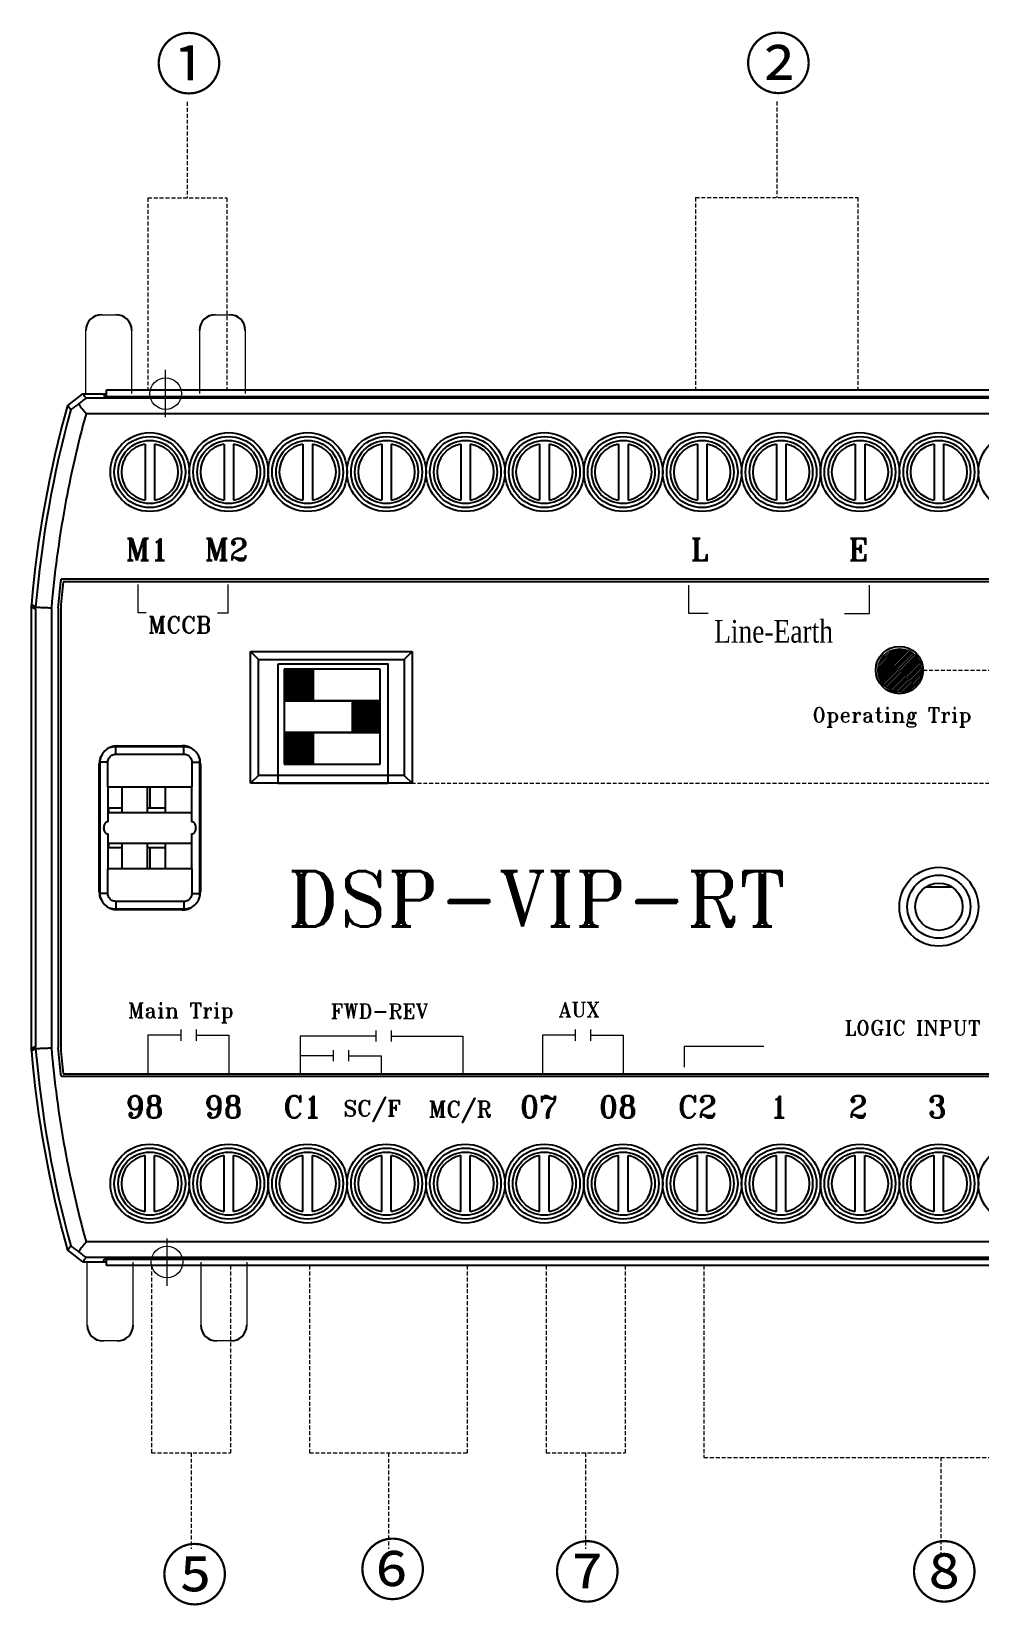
# Model space of a CAD drawing. Header units: millimetres. Extents: x 107 to 2900, y 85 to 3996.
# Drawn here: x 1362.7 to 1422.8, y 3256.8 to 3356.5 of the extents above; entities that cross this region are included whole.
import ezdxf
from ezdxf.lldxf.tags import DXFTag

# ---------------------------------------------------------------- set-up
doc = ezdxf.new("R2010")
doc.units = ezdxf.units.MM
doc.linetypes.add('DASHED2', pattern=[0.375, 0.25, -0.125])
doc.layers.add('2', color=7, linetype='Continuous')
doc.layers.add('70', color=7, linetype='Continuous')
doc.styles.add('SS', font='batang.ttc', dxfattribs={"width": 0.8})
doc.styles.add('STYLE2', font='romant.shx')
doc.styles.add('굴림체', font='arial.ttf')
tags = doc.linetypes.add('ACAD_ISO03W100', pattern=[30, 12, -18]).pattern_tags.tags
tags[6:7] = [DXFTag(74, 4), DXFTag(75, 0), DXFTag(340, '0'), DXFTag(46, 1.0), DXFTag(50, 0.0), DXFTag(44, 0.0), DXFTag(45, 0.0)]
tags[4:5] = [DXFTag(74, 4), DXFTag(75, 0), DXFTag(340, '0'), DXFTag(46, 1.0), DXFTag(50, 0.0), DXFTag(44, 0.0), DXFTag(45, 0.0)]

# ---------------------------------------------------------------- blocks, each defined once
blk = doc.blocks.new('viprtm')
at = {"layer": '70', "lineweight": 20}
h = blk.add_hatch(dxfattribs=at)
h.set_pattern_fill('ANSI31', color=3, scale=0.6, style=0)
h.set_pattern_definition([(45, (-1469.893475, 15744.172025), (-0.0530330086, 0.0530330086), [])])
h.paths.add_polyline_path([(1698.841, 922.201, 1), (1696.077, 922.201, 1)])
at = {"color": 1, "linetype": 'DASHED2', "lineweight": 18}
for p, q in [((1652.32, 958.229), (1652.32, 952.143)), ((1689.67, 958.249), (1689.67, 952.164)), ((1649.82, 952.143), (1649.82, 939.972)), ((1654.82, 952.143), (1654.82, 939.972)), ((1684.52, 952.164), (1684.52, 939.972)), ((1694.82, 952.164), (1694.82, 939.972)), ((1650.061, 884.472), (1650.061, 872.614)), ((1655.061, 884.472), (1655.061, 872.614)), ((1660.061, 884.472), (1660.061, 872.614)), ((1670.061, 884.472), (1670.061, 872.614)), ((1675.061, 884.472), (1675.061, 872.614)), ((1680.061, 884.472), (1680.061, 872.614)), ((1685.061, 884.472), (1685.061, 872.321)), ((1652.561, 872.614), (1652.561, 866.529)), ((1665.061, 872.614), (1665.061, 866.529)), ((1677.561, 872.614), (1677.561, 866.529)), ((1700.061, 872.321), (1700.061, 866.236))]:
    blk.add_line(p, q, dxfattribs=at)
at = {"color": 1, "linetype": 'DASHED2', "lineweight": 5}
for p, q in [((1649.82, 952.143), (1654.82, 952.143)), ((1684.52, 952.164), (1694.82, 952.164)), ((1698.948, 922.222), (1757.596, 922.222)), ((1665.029, 915.047), (1757.596, 915.047)), ((1650.061, 872.614), (1655.061, 872.614)), ((1660.061, 872.614), (1670.061, 872.614)), ((1675.061, 872.614), (1680.061, 872.614)), ((1685.061, 872.321), (1715.061, 872.321))]:
    blk.add_line(p, q, dxfattribs=at)
at = {"color": 0, "linetype": 'Continuous'}
for p, q in [((1647.198, 939.972), (1747.698, 939.972)), ((1748.993, 939.461), (1645.903, 939.461)), ((1647.073, 939.564), (1747.824, 939.564)), ((1748.994, 938.461), (1645.903, 938.461))]:
    blk.add_line(p, q, dxfattribs=at)
at = {"linetype": 'Continuous'}
for p, q in [((1647.198, 939.564), (1647.198, 939.972)), ((1644.741, 938.99), (1645.704, 939.722)), ((1644.741, 938.99), (1644.939, 938.726)), ((1645.704, 939.722), (1647.198, 939.722)), ((1646.999, 939.722), (1647.073, 939.564))]:
    blk.add_line(p, q, dxfattribs=at)
at = {"color": 7, "linetype": 'Continuous'}
for p, q in [((1649.648, 936.547), (1649.648, 932.998)), ((1650.248, 936.547), (1650.248, 932.998)), ((1654.648, 936.547), (1654.648, 932.998)), ((1655.248, 936.547), (1655.248, 932.998)), ((1659.648, 936.547), (1659.648, 932.998)), ((1660.248, 936.547), (1660.248, 932.998)), ((1664.648, 936.547), (1664.648, 932.998)), ((1665.248, 936.547), (1665.248, 932.998)), ((1669.648, 936.547), (1669.648, 932.998)), ((1670.248, 936.547), (1670.248, 932.998)), ((1674.648, 936.547), (1674.648, 932.998)), ((1675.248, 936.547), (1675.248, 932.998)), ((1679.648, 936.547), (1679.648, 932.998)), ((1680.248, 936.547), (1680.248, 932.998)), ((1684.648, 936.547), (1684.648, 932.998)), ((1685.248, 936.547), (1685.248, 932.998)), ((1689.648, 936.547), (1689.648, 932.998)), ((1690.248, 936.547), (1690.248, 932.998)), ((1694.648, 936.547), (1694.648, 932.998)), ((1695.248, 936.547), (1695.248, 932.998)), ((1699.648, 936.547), (1699.648, 932.998)), ((1700.248, 936.547), (1700.248, 932.998)), ((1750.567, 927.972), (1644.33, 927.972)), ((1750.433, 927.822), (1644.464, 927.822)), ((1642.709, 926.086), (1642.448, 926.222)), ((1642.448, 898.222), (1642.448, 926.222)), ((1642.71, 926.22), (1642.46, 926.357)), ((1642.709, 926.086), (1642.71, 926.22)), ((1642.709, 926.086), (1642.709, 898.358)), ((1643.709, 926.168), (1643.709, 898.276)), ((1644.148, 926.15), (1644.148, 898.295)), ((1644.298, 926.143), (1644.298, 898.301)), ((1656.323, 923.397), (1666.573, 923.397)), ((1656.823, 922.897), (1656.323, 923.397)), ((1656.323, 915.047), (1656.323, 923.397)), ((1656.823, 922.897), (1666.073, 922.897)), ((1656.823, 915.547), (1656.823, 922.897)), ((1666.073, 922.897), (1666.573, 923.397)), ((1666.073, 922.897), (1666.073, 915.547)), ((1666.573, 923.397), (1666.573, 915.047)), ((1664.537, 922.288), (1658.462, 922.288)), ((1658.462, 922.288), (1658.462, 920.277)), ((1658.475, 920.277), (1658.475, 922.288)), ((1658.569, 920.277), (1658.569, 922.288)), ((1658.575, 920.277), (1658.575, 922.288)), ((1658.669, 920.277), (1658.669, 922.288)), ((1658.669, 920.277), (1658.669, 922.288)), ((1658.669, 920.277), (1658.669, 922.288)), ((1658.763, 920.277), (1658.763, 922.288)), ((1658.769, 920.277), (1658.769, 922.288)), ((1658.769, 920.277), (1658.769, 922.288)), ((1658.863, 920.277), (1658.863, 922.288)), ((1658.863, 920.277), (1658.863, 922.288)), ((1658.963, 920.277), (1658.963, 922.288)), ((1658.963, 920.277), (1658.963, 922.288)), ((1659.057, 920.277), (1659.057, 922.288)), ((1659.063, 920.277), (1659.063, 922.288)), ((1659.157, 920.277), (1659.157, 922.288)), ((1659.157, 920.277), (1659.157, 922.288)), ((1659.257, 920.277), (1659.257, 922.288)), ((1659.257, 920.277), (1659.257, 922.288)), ((1659.351, 920.277), (1659.351, 922.288)), ((1659.451, 920.277), (1659.451, 922.288)), ((1659.451, 920.277), (1659.451, 922.288)), ((1659.545, 920.277), (1659.545, 922.288)), ((1659.645, 920.277), (1659.645, 922.288)), ((1659.645, 920.277), (1659.645, 922.288)), ((1659.739, 920.277), (1659.739, 922.288)), ((1659.745, 920.277), (1659.745, 922.288)), ((1659.839, 920.277), (1659.839, 922.288)), ((1659.839, 920.277), (1659.839, 922.288)), ((1659.939, 920.277), (1659.939, 922.288)), ((1659.939, 920.277), (1659.939, 922.288)), ((1660.033, 920.277), (1660.033, 922.288)), ((1660.133, 920.277), (1660.133, 922.288)), ((1660.133, 920.277), (1660.133, 922.288)), ((1660.227, 920.277), (1660.227, 922.288)), ((1660.327, 920.277), (1660.327, 922.288)), ((1664.537, 920.277), (1664.537, 922.288)), ((1658.462, 920.277), (1664.537, 920.277)), ((1664.537, 920.277), (1658.462, 920.277)), ((1658.462, 920.277), (1658.462, 918.267)), ((1658.475, 918.267), (1658.475, 920.277)), ((1662.78, 918.267), (1662.78, 920.277)), ((1662.786, 918.267), (1662.786, 920.277)), ((1662.88, 918.267), (1662.88, 920.277)), ((1662.88, 918.267), (1662.88, 920.277)), ((1662.88, 918.267), (1662.88, 920.277)), ((1662.974, 918.267), (1662.974, 920.277)), ((1662.98, 918.267), (1662.98, 920.277)), ((1662.98, 918.267), (1662.98, 920.277)), ((1663.074, 918.267), (1663.074, 920.277)), ((1663.074, 918.267), (1663.074, 920.277)), ((1663.174, 918.267), (1663.174, 920.277)), ((1663.174, 918.267), (1663.174, 920.277)), ((1663.268, 918.267), (1663.268, 920.277)), ((1663.274, 918.267), (1663.274, 920.277)), ((1663.368, 918.267), (1663.368, 920.277)), ((1663.368, 918.267), (1663.368, 920.277)), ((1663.468, 918.267), (1663.468, 920.277)), ((1663.468, 918.267), (1663.468, 920.277)), ((1663.562, 918.267), (1663.562, 920.277)), ((1663.662, 918.267), (1663.662, 920.277)), ((1663.662, 918.267), (1663.662, 920.277)), ((1663.756, 918.267), (1663.756, 920.277)), ((1663.856, 918.267), (1663.856, 920.277)), ((1663.856, 918.267), (1663.856, 920.277)), ((1663.95, 918.267), (1663.95, 920.277)), ((1663.956, 918.267), (1663.956, 920.277)), ((1664.05, 918.267), (1664.05, 920.277)), ((1664.05, 918.267), (1664.05, 920.277)), ((1664.15, 918.267), (1664.15, 920.277)), ((1664.15, 918.267), (1664.15, 920.277)), ((1664.243, 918.267), (1664.243, 920.277)), ((1664.343, 918.267), (1664.343, 920.277)), ((1664.343, 918.267), (1664.343, 920.277)), ((1664.437, 918.267), (1664.437, 920.277)), ((1664.537, 918.267), (1664.537, 920.277)), ((1664.537, 918.267), (1664.537, 920.277)), ((1658.462, 918.267), (1664.537, 918.267)), ((1664.537, 918.267), (1658.462, 918.267)), ((1658.462, 918.267), (1658.462, 916.256)), ((1658.475, 916.256), (1658.475, 918.267)), ((1658.569, 916.256), (1658.569, 918.267)), ((1658.575, 916.256), (1658.575, 918.267)), ((1658.669, 916.256), (1658.669, 918.267)), ((1658.669, 916.256), (1658.669, 918.267)), ((1658.669, 916.256), (1658.669, 918.267)), ((1658.763, 916.256), (1658.763, 918.267)), ((1658.769, 916.256), (1658.769, 918.267)), ((1658.769, 916.256), (1658.769, 918.267)), ((1658.863, 916.256), (1658.863, 918.267)), ((1658.863, 916.256), (1658.863, 918.267)), ((1658.963, 916.256), (1658.963, 918.267)), ((1658.963, 916.256), (1658.963, 918.267)), ((1659.057, 916.256), (1659.057, 918.267)), ((1659.063, 916.256), (1659.063, 918.267)), ((1659.157, 916.256), (1659.157, 918.267)), ((1659.157, 916.256), (1659.157, 918.267)), ((1659.257, 916.256), (1659.257, 918.267)), ((1659.257, 916.256), (1659.257, 918.267)), ((1659.351, 916.256), (1659.351, 918.267)), ((1659.451, 916.256), (1659.451, 918.267)), ((1659.451, 916.256), (1659.451, 918.267)), ((1659.545, 916.256), (1659.545, 918.267)), ((1659.645, 916.256), (1659.645, 918.267)), ((1659.645, 916.256), (1659.645, 918.267)), ((1659.739, 916.256), (1659.739, 918.267)), ((1659.745, 916.256), (1659.745, 918.267)), ((1659.839, 916.256), (1659.839, 918.267)), ((1659.839, 916.256), (1659.839, 918.267)), ((1659.939, 916.256), (1659.939, 918.267)), ((1659.939, 916.256), (1659.939, 918.267)), ((1660.033, 916.256), (1660.033, 918.267)), ((1660.133, 916.256), (1660.133, 918.267)), ((1660.133, 916.256), (1660.133, 918.267)), ((1660.227, 916.256), (1660.227, 918.267)), ((1660.327, 916.256), (1660.327, 918.267)), ((1664.537, 916.256), (1664.537, 918.267)), ((1652.122, 917.396), (1647.774, 917.396)), ((1647.774, 917.396), (1647.785, 917.385)), ((1647.785, 917.385), (1652.111, 917.385)), ((1647.785, 916.885), (1647.785, 917.385)), ((1647.785, 916.885), (1652.111, 916.885)), ((1647.896, 917.425), (1652.001, 917.425)), ((1652.122, 917.396), (1652.111, 917.385)), ((1652.111, 916.885), (1652.111, 917.385)), ((1646.746, 908.17), (1646.746, 916.275)), ((1646.775, 916.396), (1646.786, 916.385)), ((1646.775, 916.396), (1646.775, 908.048)), ((1647.285, 916.385), (1646.786, 916.385)), ((1646.786, 908.059), (1646.786, 916.385)), ((1647.292, 914.822), (1647.285, 916.385)), ((1652.611, 916.385), (1652.605, 914.822)), ((1652.611, 916.385), (1653.111, 916.385)), ((1653.122, 916.396), (1653.111, 916.385)), ((1653.111, 916.385), (1653.111, 908.059)), ((1653.122, 908.048), (1653.122, 916.396)), ((1653.151, 916.275), (1653.151, 908.17)), ((1658.462, 916.256), (1664.537, 916.256)), ((1656.823, 915.547), (1656.323, 915.047)), ((1666.573, 915.047), (1656.323, 915.047)), ((1666.073, 915.547), (1656.823, 915.547)), ((1666.073, 915.547), (1666.573, 915.047)), ((1647.292, 914.822), (1652.605, 914.822)), ((1647.298, 912.597), (1647.298, 914.822)), ((1648.198, 913.197), (1648.198, 914.822)), ((1649.798, 913.197), (1649.798, 914.822)), ((1649.948, 914.822), (1649.948, 913.472)), ((1650.948, 913.197), (1650.948, 914.822)), ((1652.598, 914.822), (1652.598, 912.597)), ((1647.298, 913.197), (1652.598, 913.197)), ((1648.198, 913.472), (1647.348, 913.472)), ((1647.348, 913.197), (1647.348, 913.472)), ((1650.948, 913.472), (1649.798, 913.472)), ((1647.298, 909.622), (1647.298, 911.848)), ((1652.598, 911.848), (1652.598, 909.622)), ((1647.298, 911.247), (1652.598, 911.247)), ((1647.348, 910.972), (1647.348, 911.247)), ((1647.348, 910.972), (1648.198, 910.972)), ((1648.198, 909.622), (1648.198, 911.247)), ((1649.798, 909.622), (1649.798, 911.247)), ((1649.798, 910.972), (1650.948, 910.972)), ((1649.948, 910.972), (1649.948, 909.622)), ((1650.948, 909.622), (1650.948, 911.247)), ((1647.285, 908.059), (1647.292, 909.622)), ((1652.605, 909.622), (1647.292, 909.622)), ((1652.605, 909.622), (1652.611, 908.059)), ((1646.775, 908.048), (1646.786, 908.059)), ((1647.285, 908.059), (1646.786, 908.059)), ((1652.611, 908.059), (1653.111, 908.059)), ((1653.122, 908.048), (1653.111, 908.059)), ((1699.13, 908.472), (1700.767, 908.472)), ((1647.774, 907.049), (1647.785, 907.06)), ((1647.774, 907.049), (1652.122, 907.049)), ((1652.111, 907.559), (1647.785, 907.559)), ((1647.785, 907.559), (1647.785, 907.06)), ((1652.111, 907.06), (1647.785, 907.06)), ((1652.001, 907.02), (1647.896, 907.02)), ((1652.111, 907.559), (1652.111, 907.06)), ((1652.122, 907.049), (1652.111, 907.06)), ((1642.709, 898.358), (1642.448, 898.222)), ((1642.71, 898.225), (1642.46, 898.088)), ((1642.71, 898.225), (1642.709, 898.358)), ((1644.33, 896.472), (1750.567, 896.472)), ((1644.464, 896.622), (1750.433, 896.622)), ((1649.648, 887.898), (1649.648, 891.447)), ((1650.248, 887.898), (1650.248, 891.447)), ((1654.648, 887.898), (1654.648, 891.447)), ((1655.248, 887.898), (1655.248, 891.447)), ((1659.648, 887.898), (1659.648, 891.447)), ((1660.248, 887.898), (1660.248, 891.447)), ((1664.648, 887.898), (1664.648, 891.447)), ((1665.248, 887.898), (1665.248, 891.447)), ((1669.648, 887.898), (1669.648, 891.447)), ((1670.248, 887.898), (1670.248, 891.447)), ((1674.648, 887.898), (1674.648, 891.447)), ((1675.248, 887.898), (1675.248, 891.447)), ((1679.648, 887.898), (1679.648, 891.447)), ((1680.248, 887.898), (1680.248, 891.447)), ((1684.648, 887.898), (1684.648, 891.447)), ((1685.248, 887.898), (1685.248, 891.447)), ((1689.648, 887.898), (1689.648, 891.447)), ((1690.248, 887.898), (1690.248, 891.447)), ((1694.648, 887.898), (1694.648, 891.447)), ((1695.248, 887.898), (1695.248, 891.447)), ((1699.648, 887.898), (1699.648, 891.447)), ((1700.248, 887.898), (1700.248, 891.447)), ((1748.994, 885.983), (1645.903, 885.983)), ((1644.939, 885.719), (1644.741, 885.455)), ((1645.704, 884.722), (1644.741, 885.455)), ((1748.993, 884.983), (1645.903, 884.983)), ((1645.704, 884.722), (1647.198, 884.722)), ((1646.999, 884.722), (1647.073, 884.881)), ((1647.073, 884.881), (1747.824, 884.881)), ((1647.198, 884.472), (1647.198, 884.881)), ((1747.698, 884.472), (1647.198, 884.472))]:
    blk.add_line(p, q, dxfattribs=at)
at = {"color": 1}
blk.add_lwpolyline([(1658.086, 922.613), (1665.029, 922.613), (1665.029, 915.04), (1658.086, 915.04)], close=True, dxfattribs=at)
at = {"linetype": 'Continuous'}
for centre, radius in [((1649.948, 934.772), 2.5), ((1649.948, 934.772), 2.25), ((1654.948, 934.772), 2.5), ((1654.948, 934.772), 2.25), ((1659.948, 934.772), 2.5), ((1659.948, 934.772), 2.25), ((1664.948, 934.772), 2.5), ((1664.948, 934.772), 2.25), ((1669.948, 934.772), 2.5), ((1669.948, 934.772), 2.25), ((1674.948, 934.772), 2.5), ((1674.948, 934.772), 2.25), ((1679.948, 934.772), 2.5), ((1679.948, 934.772), 2.25), ((1684.948, 934.772), 2.5), ((1684.948, 934.772), 2.25), ((1689.948, 934.772), 2.5), ((1689.948, 934.772), 2.25), ((1694.948, 934.772), 2.5), ((1694.948, 934.772), 2.25), ((1699.948, 934.772), 2.5), ((1699.948, 934.772), 2.25), ((1704.948, 934.772), 2.5)]:
    blk.add_circle(centre, radius, dxfattribs=at)
at = {"color": 7, "linetype": 'Continuous'}
for centre, radius in [((1649.948, 934.772), 2), ((1654.948, 934.772), 2), ((1659.948, 934.772), 2), ((1664.948, 934.772), 2), ((1669.948, 934.772), 2), ((1674.948, 934.772), 2), ((1679.948, 934.772), 2), ((1684.948, 934.772), 2), ((1689.948, 934.772), 2), ((1694.948, 934.772), 2), ((1699.948, 934.772), 2), ((1697.448, 922.222), 1.5), ((1699.948, 907.222), 2.5), ((1699.948, 907.222), 2), ((1699.948, 907.222), 1.5), ((1649.948, 889.672), 2.5), ((1649.948, 889.672), 2.25), ((1654.948, 889.672), 2.5), ((1654.948, 889.672), 2.25), ((1659.948, 889.672), 2.5), ((1659.948, 889.672), 2.25), ((1664.948, 889.672), 2.5), ((1664.948, 889.672), 2.25), ((1669.948, 889.672), 2.5), ((1669.948, 889.672), 2.25), ((1674.948, 889.672), 2.5), ((1674.948, 889.672), 2.25), ((1679.948, 889.672), 2.5), ((1679.948, 889.672), 2.25), ((1684.948, 889.672), 2.5), ((1684.948, 889.672), 2.25), ((1689.948, 889.672), 2.5), ((1689.948, 889.672), 2.25), ((1694.948, 889.672), 2.5), ((1694.948, 889.672), 2.25), ((1699.948, 889.672), 2.5), ((1699.948, 889.672), 2.25), ((1704.948, 889.672), 2.5), ((1649.948, 889.672), 2), ((1654.948, 889.672), 2), ((1659.948, 889.672), 2), ((1664.948, 889.672), 2), ((1669.948, 889.672), 2), ((1674.948, 889.672), 2), ((1679.948, 889.672), 2), ((1684.948, 889.672), 2), ((1689.948, 889.672), 2), ((1694.948, 889.672), 2), ((1699.948, 889.672), 2)]:
    blk.add_circle(centre, radius, dxfattribs=at)
at = {"color": 3, "lineweight": 15}
blk.add_circle((1697.459, 922.201), 1.382, dxfattribs=at)
at = {"color": 0, "linetype": 'Continuous'}
for centre, start, end in [((1646.898, 943.745), 90, 180), ((1647.798, 943.745), 0, 90), ((1654.098, 943.745), 90, 180), ((1654.998, 943.745), 0, 90), ((1646.985, 880.7), 180, 270), ((1647.885, 880.7), 270, 0), ((1654.185, 880.7), 180, 270), ((1655.085, 880.7), 270, 0)]:
    blk.add_arc(centre, 1, start, end, dxfattribs=at)
at = {"color": 7, "linetype": 'Continuous'}
for centre, radius, start, end in [((1649.948, 934.772), 1.8, 99.59407, 260.40593), ((1649.948, 934.772), 1.8, 279.59407, 80.40593), ((1654.948, 934.772), 1.8, 99.59407, 260.40593), ((1654.948, 934.772), 1.8, 279.59407, 80.40593), ((1659.948, 934.772), 1.8, 99.59407, 260.40593), ((1659.948, 934.772), 1.8, 279.59407, 80.40593), ((1664.948, 934.772), 1.8, 99.59407, 260.40593), ((1664.948, 934.772), 1.8, 279.59407, 80.40593), ((1669.948, 934.772), 1.8, 99.59407, 260.40593), ((1669.948, 934.772), 1.8, 279.59407, 80.40593), ((1674.948, 934.772), 1.8, 99.59407, 260.40593), ((1674.948, 934.772), 1.8, 279.59407, 80.40593), ((1679.948, 934.772), 1.8, 99.59407, 260.40593), ((1679.948, 934.772), 1.8, 279.59407, 80.40593), ((1684.948, 934.772), 1.8, 99.59407, 260.40593), ((1684.948, 934.772), 1.8, 279.59407, 80.40593), ((1689.948, 934.772), 1.8, 99.59407, 260.40593), ((1689.948, 934.772), 1.8, 279.59407, 80.40593), ((1694.948, 934.772), 1.8, 99.59407, 260.40593), ((1694.948, 934.772), 1.8, 279.59407, 80.40593), ((1699.948, 934.772), 1.8, 99.59407, 260.40593), ((1699.948, 934.772), 1.8, 279.59407, 80.40593), ((1647.896, 916.275), 1.15, 90, 180), ((1647.896, 908.17), 1.15, 180, 270), ((1649.948, 889.672), 1.8, 99.59407, 260.40593), ((1649.948, 889.672), 1.8, 279.59407, 80.40593), ((1654.948, 889.672), 1.8, 99.59407, 260.40593), ((1654.948, 889.672), 1.8, 279.59407, 80.40593), ((1659.948, 889.672), 1.8, 99.59407, 260.40593), ((1659.948, 889.672), 1.8, 279.59407, 80.40593), ((1664.948, 889.672), 1.8, 99.59407, 260.40593), ((1664.948, 889.672), 1.8, 279.59407, 80.40593), ((1669.948, 889.672), 1.8, 99.59407, 260.40593), ((1669.948, 889.672), 1.8, 279.59407, 80.40593), ((1674.948, 889.672), 1.8, 99.59407, 260.40593), ((1674.948, 889.672), 1.8, 279.59407, 80.40593), ((1679.948, 889.672), 1.8, 99.59407, 260.40593), ((1679.948, 889.672), 1.8, 279.59407, 80.40593), ((1684.948, 889.672), 1.8, 99.59407, 260.40593), ((1684.948, 889.672), 1.8, 279.59407, 80.40593), ((1689.948, 889.672), 1.8, 99.59407, 260.40593), ((1689.948, 889.672), 1.8, 279.59407, 80.40593), ((1694.948, 889.672), 1.8, 99.59407, 260.40593), ((1694.948, 889.672), 1.8, 279.59407, 80.40593), ((1699.948, 889.672), 1.8, 99.59407, 260.40593), ((1699.948, 889.672), 1.8, 279.59407, 80.40593)]:
    blk.add_arc(centre, radius, start, end, dxfattribs=at)
at = {"linetype": 'Continuous'}
for points, start_tangent, end_tangent in [([(1642.46, 926.357), (1644.741, 938.99)], (0.086706, 0.996234), (0.267145, 0.963656)), ([(1645.427, 939.087), (1645.184, 938.907), (1644.939, 938.726)], (-0.803549, -0.595238), (-0.803672, -0.595072)), ([(1645.903, 939.461), (1645.665, 939.274), (1645.427, 939.087)], (-0.786409, -0.617706), (-0.786361, -0.617767)), ([(1645.903, 938.461), (1645.665, 938.773), (1645.427, 939.087)], (-0.60641, 0.795152), (-0.603635, 0.797261)), ([(1645.704, 939.722), (1645.771, 939.635), (1645.837, 939.548), (1645.903, 939.461)], (0.605886, -0.795552), (0.605978, -0.795481)), ([(1644.939, 938.726), (1642.71, 926.22)], (-0.264363, -0.964423), (-0.085068, -0.996375)), ([(1645.903, 938.462), (1644.565, 932.576), (1643.709, 926.168)], (-0.264506, -0.964384), (-0.085604, -0.996329))]:
    blk.add_spline(points, degree=3, dxfattribs=dict(at, start_tangent=start_tangent, end_tangent=end_tangent))
at = {"color": 7, "linetype": 'Continuous'}
for points, start_tangent, end_tangent in [([(1644.148, 926.15), (1644.315, 927.839)], (0.085827, 0.99631), (0.110611, 0.993864)), ([(1644.464, 927.822), (1644.298, 926.143)], (-0.110617, -0.993863), (-0.085921, -0.996302)), ([(1644.315, 927.839), (1644.33, 927.972)], (0.110611, 0.993864), (0.112572, 0.993644)), ([(1642.448, 926.222), (1642.454, 926.29), (1642.46, 926.357)], (0.084783, 0.996399), (0.086706, 0.996234)), ([(1642.71, 926.211), (1643.044, 926.196), (1643.377, 926.182), (1643.709, 926.169)], (0.999098, -0.042461), (0.999085, -0.042775)), ([(1647.285, 916.385), (1647.303, 916.515), (1647.352, 916.636), (1647.432, 916.739), (1647.535, 916.818), (1647.656, 916.868), (1647.785, 916.885)], (-0.000511, 1), (1, 0.000008)), ([(1647.415, 917.314), (1647.527, 917.351), (1647.785, 917.385)], (0.928794, 0.370597), (1, 0.00035)), ([(1647.512, 917.361), (1647.774, 917.396)], (0.96503, 0.262139), (1, 0)), ([(1653.151, 916.275), (1653.094, 916.63), (1652.931, 916.951), (1652.677, 917.205), (1652.356, 917.368), (1652.001, 917.425)], (0, 1), (-1, 0)), ([(1652.111, 917.385), (1652.371, 917.351), (1652.484, 917.313)], (1, -0.000067), (0.928058, -0.372436)), ([(1652.111, 916.885), (1652.241, 916.868), (1652.362, 916.818), (1652.465, 916.739), (1652.544, 916.636), (1652.594, 916.515), (1652.611, 916.385)], (1, 0.000511), (0.000008, -1)), ([(1646.786, 916.385), (1646.82, 916.645), (1646.857, 916.756)], (0.000067, 1), (0.370513, 0.928827)), ([(1653.039, 916.758), (1653.077, 916.644), (1653.111, 916.385)], (0.37248, -0.92804), (0.00035, -1)), ([(1653.087, 916.659), (1653.122, 916.396)], (0.262571, -0.964913), (0, -1)), ([(1647.298, 912.597), (1647.211, 912.584), (1647.133, 912.534), (1647.073, 912.452), (1647.035, 912.345), (1647.022, 912.222)], (-0.998076, 0.062003), (0, -1)), ([(1647.022, 912.222), (1647.036, 912.096), (1647.073, 911.991), (1647.133, 911.911), (1647.21, 911.862), (1647.298, 911.848)], (0, -1), (0.998076, 0.062003)), ([(1652.875, 912.222), (1652.862, 912.344), (1652.825, 912.45), (1652.767, 912.531), (1652.69, 912.582), (1652.598, 912.597)], (0, 1), (-0.998076, -0.062003)), ([(1652.598, 911.848), (1652.685, 911.861), (1652.764, 911.91), (1652.824, 911.992), (1652.861, 912.098), (1652.875, 912.222)], (0.998076, -0.062003), (0, 1)), ([(1646.81, 907.786), (1646.775, 908.048)], (-0.262139, 0.96503), (0, 1)), ([(1646.857, 907.689), (1646.82, 907.801), (1646.786, 908.059)], (-0.370597, 0.928794), (-0.00035, 1)), ([(1647.785, 907.559), (1647.656, 907.577), (1647.535, 907.626), (1647.432, 907.706), (1647.352, 907.809), (1647.302, 907.93), (1647.285, 908.059)], (-1, -0.000511), (-0.000008, 1)), ([(1652.001, 907.02), (1652.356, 907.076), (1652.677, 907.24), (1652.931, 907.494), (1653.094, 907.814), (1653.151, 908.17)], (1, 0), (0, 1)), ([(1652.611, 908.059), (1652.594, 907.93), (1652.544, 907.809), (1652.465, 907.706), (1652.362, 907.626), (1652.241, 907.576), (1652.111, 907.559)], (0.000511, -1), (-1, -0.000008)), ([(1653.111, 908.059), (1653.077, 907.8), (1653.039, 907.687)], (-0.000067, -1), (-0.372436, -0.928058)), ([(1647.785, 907.06), (1647.526, 907.094), (1647.415, 907.131)], (-1, 0.000067), (-0.928827, 0.370513)), ([(1652.484, 907.132), (1652.37, 907.094), (1652.111, 907.06)], (-0.92804, -0.37248), (-1, -0.00035)), ([(1652.385, 907.084), (1652.122, 907.049)], (-0.964913, -0.262571), (-1, 0)), ([(1642.46, 898.088), (1642.454, 898.155), (1642.448, 898.222)], (-0.086706, 0.996234), (-0.084783, 0.996399)), ([(1644.741, 885.455), (1642.46, 898.088)], (-0.267145, 0.963656), (-0.086706, 0.996234)), ([(1642.709, 898.234), (1643.044, 898.248), (1643.377, 898.263), (1643.709, 898.276)], (0.999098, 0.042463), (0.999085, 0.042778)), ([(1642.71, 898.225), (1644.939, 885.719)], (0.085068, -0.996375), (0.264363, -0.964423)), ([(1643.709, 898.276), (1644.558, 891.904), (1645.903, 885.983)], (0.08561, -0.996329), (0.264529, -0.964378)), ([(1644.315, 896.606), (1644.148, 898.295)], (-0.110611, 0.993864), (-0.085827, 0.99631)), ([(1644.298, 898.301), (1644.464, 896.622)], (0.085921, -0.996302), (0.110617, -0.993863)), ([(1644.33, 896.472), (1644.315, 896.606)], (-0.112572, 0.993644), (-0.110611, 0.993864)), ([(1645.427, 885.357), (1645.665, 885.671), (1645.903, 885.983)], (0.603621, 0.797271), (0.6064, 0.795159)), ([(1644.939, 885.719), (1645.184, 885.538), (1645.427, 885.357)], (0.803672, -0.595072), (0.803549, -0.595239)), ([(1645.427, 885.357), (1645.665, 885.17), (1645.903, 884.983)], (0.786361, -0.617767), (0.786409, -0.617706)), ([(1645.903, 884.983), (1645.837, 884.896), (1645.771, 884.809), (1645.704, 884.722)], (-0.605978, -0.795481), (-0.605886, -0.795552))]:
    blk.add_spline(points, degree=3, dxfattribs=dict(at, start_tangent=start_tangent, end_tangent=end_tangent))
at = {"layer": '2', "color": 0, "linetype": 'ACAD_ISO03W100', "lineweight": 5}
for p, q in [((1646.898, 944.745), (1647.798, 944.745)), ((1654.098, 944.745), (1654.998, 944.745)), ((1645.898, 939.745), (1645.898, 943.745)), ((1648.798, 939.745), (1648.798, 943.745)), ((1653.098, 943.745), (1653.098, 939.745)), ((1655.998, 943.745), (1655.998, 939.745)), ((1650.948, 938.245), (1650.948, 941.245)), ((1651.035, 886.2), (1651.035, 883.2)), ((1645.985, 880.7), (1645.985, 884.7)), ((1648.885, 880.7), (1648.885, 884.7)), ((1653.185, 884.7), (1653.185, 880.7)), ((1656.085, 884.7), (1656.085, 880.7)), ((1647.885, 879.7), (1646.985, 879.7)), ((1655.085, 879.7), (1654.185, 879.7))]:
    blk.add_line(p, q, dxfattribs=at)
for centre in [(1650.948, 939.745), (1651.035, 884.7)]:
    blk.add_circle(centre, 1, dxfattribs=at)
at = {"layer": '70', "lineweight": 15}
for p, q in [((1649.215, 925.852), (1649.215, 927.638)), ((1654.901, 925.852), (1654.901, 927.638)), ((1684.104, 925.814), (1684.104, 927.599)), ((1695.548, 925.814), (1695.548, 927.599)), ((1649.725, 925.852), (1649.215, 925.852)), ((1654.239, 925.852), (1654.901, 925.852)), ((1685.328, 925.814), (1684.104, 925.814)), ((1693.965, 925.814), (1695.548, 925.814)), ((1651.904, 899.072), (1649.831, 899.072)), ((1649.831, 899.072), (1649.831, 896.635)), ((1651.904, 899.435), (1651.904, 898.732)), ((1652.875, 899.435), (1652.875, 898.732)), ((1652.875, 899.072), (1654.948, 899.072)), ((1654.948, 899.072), (1654.948, 896.635)), ((1659.484, 899.019), (1659.484, 896.582)), ((1664.279, 899.019), (1659.484, 899.019)), ((1664.279, 899.382), (1664.279, 898.679)), ((1665.249, 899.382), (1665.249, 898.679)), ((1665.249, 899.019), (1669.784, 899.019)), ((1669.784, 899.019), (1669.784, 896.582)), ((1676.904, 899.072), (1674.831, 899.072)), ((1674.831, 899.072), (1674.831, 896.635)), ((1676.904, 899.435), (1676.904, 898.732)), ((1677.875, 899.435), (1677.875, 898.732)), ((1677.875, 899.072), (1679.948, 899.072)), ((1679.948, 899.072), (1679.948, 896.635)), ((1661.557, 898.127), (1661.557, 897.424)), ((1662.528, 898.127), (1662.528, 897.424)), ((1688.856, 898.362), (1683.816, 898.362)), ((1683.816, 898.362), (1683.816, 897.046)), ((1661.557, 897.764), (1659.484, 897.764)), ((1662.528, 897.764), (1664.601, 897.764)), ((1664.601, 897.764), (1664.601, 896.582))]:
    blk.add_line(p, q, dxfattribs=at)
at = {"color": 0, "style": 'STYLE2'}
for s, height, p in [('M1', 1.4074, (1648.408, 929.162)), ('M2', 1.4074, (1653.408, 929.162)), ('L', 1.407, (1684.22, 929.162)), ('E', 1.407, (1694.22, 929.162)), ('MCCB', 1.0426, (1649.827, 924.564)), ('Operating Trip', 0.92762, (1691.923, 918.916)), ('DSP-VIP-RT', 3.5133, (1658.647, 905.967)), ('Main Trip', 0.9383, (1648.554, 900.182)), ('FWD-REV', 0.9383, (1661.4, 900.128)), ('AUX', 0.9383, (1675.856, 900.233)), ('LOGIC INPUT', 0.9383, (1693.977, 899.08)), ('98', 1.4074, (1648.408, 893.834)), ('98', 1.4074, (1653.408, 893.834)), ('C1', 1.4074, (1658.408, 893.834)), ('SC/F', 1.0134, (1662.211, 893.937)), ('MC/R', 1.0134, (1667.614, 893.879)), ('07', 1.4074, (1673.408, 893.834)), ('08', 1.4074, (1678.408, 893.834)), ('C2', 1.4074, (1683.408, 893.834)), ('1', 1.407, (1689.233, 893.834)), ('2', 1.407, (1694.233, 893.834)), ('3', 1.407, (1699.233, 893.834))]:
    blk.add_text(s, height=height, dxfattribs=at).set_placement(p)
at = {"color": 0, "style": 'SS', "width": 0.8}
blk.add_text('Line-Earth', height=1.44, dxfattribs=at).set_placement((1685.704, 923.958))
at = {"color": 0, "lineweight": 18, "char_height": 3.12766, "width": 5.16757, "attachment_point": 1, "style": '굴림체'}
for s, insert in [('{\\fBatang|b0|i0|c129|p18;①}', (1650.294, 962.193)), ('{\\fBatang|b0|i0|c129|p18;②}', (1687.644, 962.213)), ('{\\fBatang|b0|i0|c129|p18;⑥}', (1663.201, 866.76)), ('{\\fBatang|b0|i0|c129|p18;⑦}', (1675.534, 866.601)), ('{\\fBatang|b0|i0|c129|p18;⑧}', (1698.155, 866.601)), ('{\\fBatang|b0|i0|c129|p18;⑤}', (1650.653, 866.426))]:
    blk.add_mtext(s, dxfattribs=dict(at, insert=insert))

msp = doc.modelspace()

# ---------------------------------------------------------------- block references
msp.add_blockref('viprtm', (-279.713, 2393.831))

doc.saveas('drawing.dxf')
